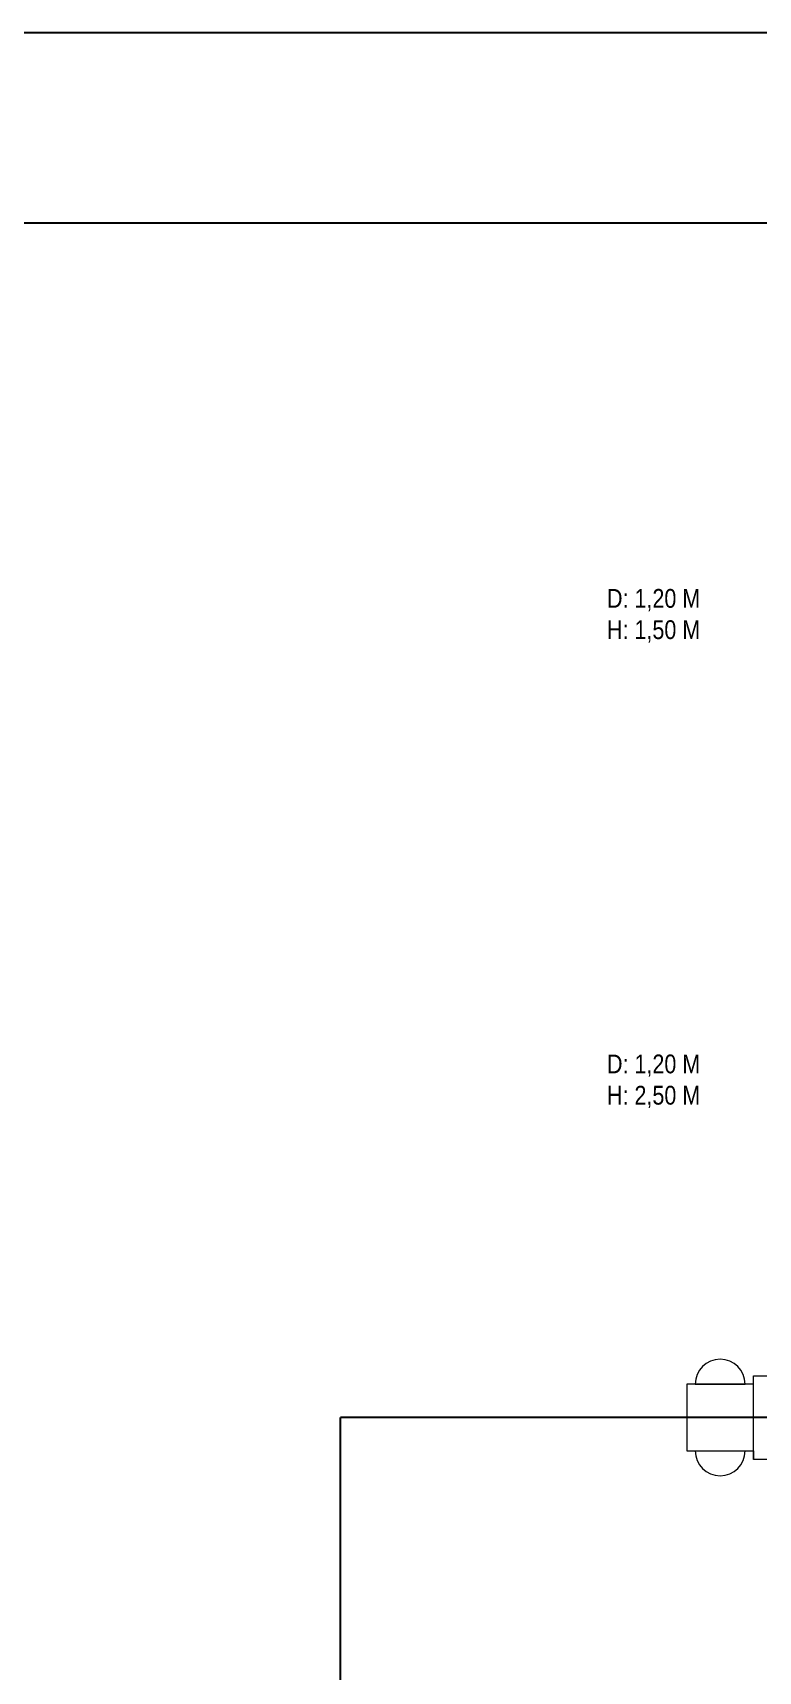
# Model space of a CAD drawing. Header units: millimetres. Extents: x 270 to 744, y -31 to 127.
# Drawn here: x 676.23 to 680.58, y 117.55 to 127.37 of the extents above; entities that cross this region are included whole.
import ezdxf

# ---------------------------------------------------------------- set-up
doc = ezdxf.new("R2010")
doc.units = ezdxf.units.MM
doc.header["$LTSCALE"] = 0.01
doc.header["$MEASUREMENT"] = 0
doc.layers.add('at_Entity', color=7, linetype='Continuous', lineweight=9)
doc.layers.add('at_Text @ 75', color=7, linetype='Continuous', lineweight=9)
doc.layers.add('FOLHA', color=7, linetype='Continuous')
doc.styles.add('0.15 - Texto Mínimo', font='ARIALN.TTF', dxfattribs={"height": 0.0015})

# ---------------------------------------------------------------- blocks, each defined once
blk = doc.blocks.new('A3')
at = {"color": 15}
blk.add_lwpolyline([(0, 0), (420, 0), (420, 297), (0, 297)], close=True, dxfattribs=at)
at = {"color": 0}
blk.add_lwpolyline([(25, 10), (410, 10), (410, 287), (25, 287)], close=True, dxfattribs=at)

msp = doc.modelspace()

# ---------------------------------------------------------------- linework, layer by layer
for p in [(685.0759, 119.0736), (678.0759, 114.0736)]:
    msp.add_line(p, (678.0759, 119.0736))
at = {"layer": 'at_Entity', "color": 0}
for p, q in [((680.5518, 118.8228), (680.5518, 119.3243)), ((680.5518, 119.3243), (682.0521, 119.3243)), ((680.5518, 119.2735), (680.1518, 119.2735)), ((680.1518, 119.2735), (680.1518, 118.8736)), ((680.5518, 119.2735), (680.1518, 119.2735)), ((680.1518, 119.2735), (680.1518, 118.8736)), ((680.5518, 118.8736), (680.5518, 119.2735)), ((680.5518, 118.8736), (680.5518, 119.2735)), ((680.1518, 118.8736), (680.5518, 118.8736)), ((680.1518, 118.8736), (680.5518, 118.8736)), ((682.0521, 118.8228), (680.5518, 118.8228))]:
    msp.add_line(p, q, dxfattribs=at)
at = {"layer": 'at_Entity', "color": 150, "true_color": 0x007fff}
for p, q in [((680.2026, 119.2735), (680.501, 119.2735)), ((680.2026, 118.8736), (680.501, 118.8736))]:
    msp.add_line(p, q, dxfattribs=at)
at = {"layer": 'at_Entity', "color": 252, "true_color": 0x989898}
for p, q in [((680.1518, 119.0239), (680.1518, 118.8736)), ((680.1518, 119.0239), (680.1518, 118.8736)), ((680.5518, 118.8736), (680.5518, 118.8228)), ((680.5518, 118.8736), (680.5518, 118.8228))]:
    msp.add_line(p, q, dxfattribs=at)
at = {"layer": 'at_Entity', "color": 150, "true_color": 0x007fff}
for centre, start, end in [((680.3518, 119.2746), 90, 180), ((680.3518, 119.2746), 360, 90), ((680.3518, 118.8747), 180.00549, 270.00275), ((680.3518, 118.8747), 270.00275, 0)]:
    msp.add_arc(centre, 0.1492, start, end, dxfattribs=at)

# ---------------------------------------------------------------- block references
at = {"layer": 'FOLHA', "xscale": 0.1141052537551528, "yscale": 0.1141052537551528, "zscale": 0.1141052537551528}
msp.add_blockref('A3', (669.0549, 93.4833), dxfattribs=at)

# ---------------------------------------------------------------- texts
at = {"layer": 'at_Text @ 75', "char_height": 0.1125, "attachment_point": 1, "style": '0.15 - Texto Mínimo'}
for s, insert in [('D: 1,20 M\\PH: 1,50 M', (679.6735, 124.0393)), ('D: 1,20 M\\PH: 2,50 M', (679.6735, 121.2494))]:
    msp.add_mtext_dynamic_manual_height_columns(s, width=1.016804, gutter_width=0.5625, heights=[0], dxfattribs=dict(at, insert=insert))

doc.saveas('drawing.dxf')
